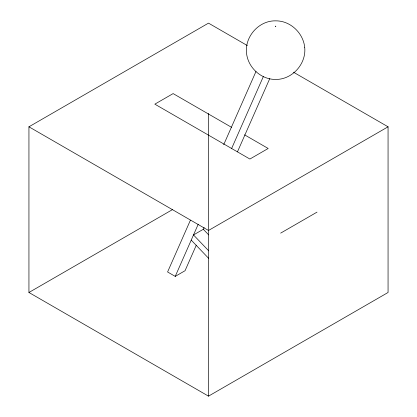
<?xml version="1.0" encoding="UTF-8"?>
<svg xmlns="http://www.w3.org/2000/svg" width="417" height="417" viewBox="0 0 417 417"><rect width="100%" height="100%" fill="white"/><g stroke="black" fill="none" stroke-linecap="round" stroke-linejoin="round"><path stroke-width="0.63" d="M190.402 220.218L167.582 271.973L175.229 276.388L185.039 270.727L196.313 245.154M223.715 144.668L255.981 71.495M175.229 276.388L198.231 224.226M231.586 148.588L263.362 76.52M208.714 250.852L193.504 234.943L203.314 229.282L204.101 227.494M237.455 151.856L269.757 78.605M275.34 26.25C275.538 27.095 276.169 26.005 275.475 26.151M293.495 72.209L388.06 126.804L388.06 292.484L208.5 396.15L28.94 292.484L28.94 126.804L208.5 23.138L247.338 45.562M28.94 292.484L172.476 209.615M388.06 126.804L208.5 230.471L28.94 126.804M280.657 233.124L317.014 212.133M231.628 127.367L173.128 93.596L154.832 104.156L249.892 159.039L268.188 148.478L244.565 134.837M203.314 229.282L208.677 234.896M191.226 240.114L208.672 258.363M208.5 113.445L208.5 396.15M304.707 47.298C306.485 63.837 292.26 79.683 275.595 79.444C261.188 79.548 248.224 67.804 246.572 53.548C244.414 36.904 258.696 20.501 275.595 20.85C290.279 20.626 303.175 32.891 304.707 47.298"/></g></svg>
